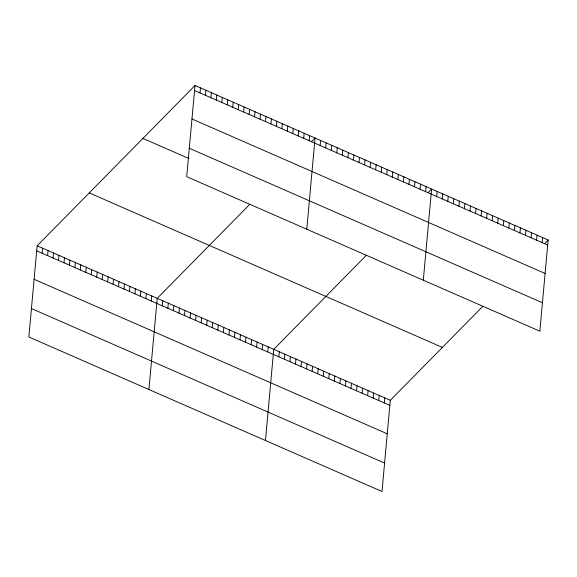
<?xml version="1.0" encoding="UTF-8"?>
<svg xmlns="http://www.w3.org/2000/svg" width="577" height="577" viewBox="0 0 577 577"><rect width="100%" height="100%" fill="white"/><g stroke="black" fill="none" stroke-linecap="round" stroke-linejoin="round"><path stroke-width="0.87" d="M195.004 85.497L186.703 176.685L539.848 331.191L548.15 240.003L195.004 85.497L37.152 245.809L28.85 336.997L381.996 491.503L390.297 400.315L482.639 306.531M42.15 253.253L42.604 248.197M47.602 255.64L48.064 250.584M53.062 258.027L53.524 252.971M58.522 260.415L58.977 255.359M63.975 262.802L64.436 257.753M69.435 265.189L69.896 260.14M74.895 267.577L75.356 262.528M80.347 269.964L80.809 264.915M85.807 272.351L86.269 267.302M91.267 274.739L91.729 269.69M96.727 277.126L97.181 272.077M102.179 279.513L102.641 274.464M107.639 281.908L108.101 276.852M113.099 284.295L113.554 279.239M118.552 286.682L119.013 281.626M124.012 289.07L124.473 284.014M129.472 291.457L129.933 286.401M134.924 293.844L135.386 288.788M140.384 296.232L140.846 291.176M145.844 298.619L146.306 293.57M151.304 301.006L151.758 295.958M148.916 389.533L157.218 298.345L249.567 204.561M162.31 305.824L162.764 300.768M167.857 308.248L168.318 303.199M173.41 310.678L173.865 305.63M178.957 313.109L179.418 308.053M200.003 92.933L200.464 87.884M184.503 315.532L184.965 310.484M205.462 95.328L205.917 90.272M190.057 317.963L190.518 312.907M210.915 97.715L211.377 92.659M195.603 320.394L196.065 315.338M216.375 100.102L216.837 95.046M201.157 322.817L201.611 317.768M221.835 102.49L222.289 97.434M206.703 325.248L207.165 320.192M227.288 104.877L227.749 99.821M212.257 327.671L212.711 322.622M232.747 107.264L233.209 102.208M217.803 330.102L218.265 325.053M238.207 109.652L238.669 104.596M223.349 332.532L223.811 327.476M243.66 112.039L244.121 106.99M228.903 334.956L229.365 329.907M249.12 114.426L249.581 109.378M234.45 337.386L234.911 332.338M254.58 116.814L255.041 111.765M240.003 339.817L240.458 334.761M260.039 119.201L260.494 114.152M265.492 121.588L265.954 116.54M245.55 342.24L246.011 337.192M270.952 123.976L271.414 118.927M251.096 344.671L251.558 339.615M276.412 126.363L276.866 121.314M256.65 347.102L257.111 342.046M281.864 128.75L282.326 123.702M262.196 349.525L262.658 344.476M287.324 131.145L287.786 126.089M267.75 351.956L268.204 346.9M292.784 133.532L293.246 128.476M265.456 440.518L273.758 349.33L366.099 255.546M298.237 135.92L298.698 130.864M278.85 356.81L279.304 351.761M303.697 138.307L304.158 133.251M284.396 359.24L284.858 354.184M309.157 140.694L309.618 135.638M289.942 361.664L290.404 356.615M306.776 229.213L315.071 138.026L311.818 141.336M295.496 364.094L295.958 359.038M320.163 145.505L320.624 140.456M301.043 366.525L301.504 361.469M325.709 147.936L326.171 142.887M306.596 368.948L307.051 363.899M331.263 150.366L331.725 145.31M312.143 371.379L312.604 366.323M336.809 152.79L337.271 147.741M317.689 373.802L318.151 368.753M342.363 155.22L342.817 150.171M323.243 376.233L323.704 371.184M347.909 157.651L348.371 152.595M328.789 378.663L329.251 373.607M353.463 160.074L353.917 155.025M334.343 381.087L334.804 376.038M359.009 162.505L359.471 157.449M339.889 383.517L340.351 378.469M364.556 164.935L365.017 159.879M345.443 385.948L345.897 380.892M370.109 167.359L370.571 162.31M350.989 388.371L351.451 383.323M375.656 169.789L376.117 164.733M356.536 390.802L356.997 385.746M381.209 172.213L381.664 167.164M362.089 393.233L362.551 388.177M386.756 174.643L387.217 169.595M367.636 395.656L368.097 390.607M392.302 177.074L392.764 172.018M373.189 398.087L373.644 393.031M397.856 179.497L398.318 174.449M378.736 400.51L379.197 395.461M403.402 181.928L403.864 176.872M384.289 402.941L384.744 397.892M408.956 184.359L409.41 179.303M414.502 186.782L414.964 181.733M420.056 189.213L420.51 184.157M425.602 191.636L426.064 186.587M423.316 280.206L431.61 189.018L428.358 192.321M436.702 196.497L437.164 191.441M442.249 198.921L442.71 193.872M447.802 201.351L448.257 196.303M453.349 203.782L453.81 198.726M458.903 206.205L459.357 201.157M464.449 208.636L464.911 203.58M469.995 211.067L470.457 206.011M475.549 213.49L476.011 208.441M481.095 215.921L481.557 210.865M486.649 218.344L487.103 213.295M492.195 220.775L492.657 215.726M497.742 223.205L498.203 218.149M503.295 225.629L503.757 220.58M508.842 228.059L509.303 223.003M514.395 230.49L514.85 225.434M519.942 232.913L520.404 227.865M525.496 235.344L525.95 230.288M531.042 237.767L531.504 232.719M536.588 240.198L537.05 235.149M542.142 242.628L542.604 237.573M544.897 243.306L548.15 240.003M194.543 90.546L547.688 245.052M191.953 118.97L545.106 273.476M189.292 148.26L542.438 302.766M142.908 138.401L188.91 158.524M89.24 192.906L442.386 347.412M37.152 245.809L390.297 400.315M36.69 250.865L389.836 405.371M34.101 279.29L387.246 433.796M31.439 308.572L384.585 463.079"/></g></svg>
